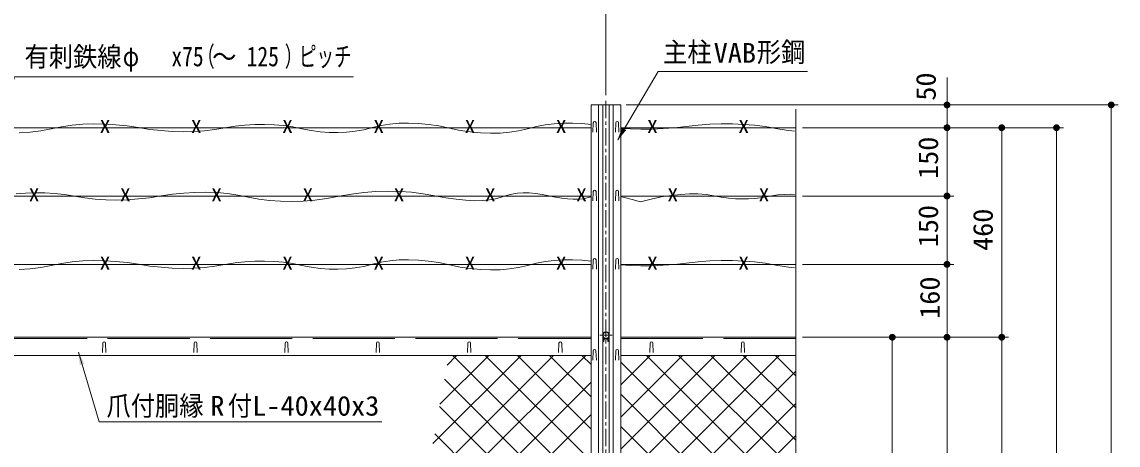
# Model space of a CAD drawing. Units: millimetres, scale not verified. Extents: x -4455 to 4455, y -3150 to 3150.
# Drawn here: x -2787 to -384, y 900 to 1829 of the extents above; entities that cross this region are included whole.
import ezdxf
from ezdxf.enums import TextEntityAlignment as Align

# ---------------------------------------------------------------- set-up
doc = ezdxf.new("R2010")
doc.units = ezdxf.units.MM
doc.header["$LTSCALE"] = 30
doc.linetypes.add('DASHED', pattern=[7.5, 6, -1.5])
doc.linetypes.add('USER1', pattern=[2, 1.25, -0.25, 0.25, -0.25])
for name, color, linetype, lineweight in [('0-0_5寸法', 1, 'Continuous', 18), ('0-1_SUNPOU', 1, 'Continuous', 18), ('0-2_1部材', 3, 'Continuous', 18), ('0-3_2網', 4, 'Continuous', 18), ('0-5_6文字', 3, 'Continuous', 9), ('0-7_8部品', 7, 'Continuous', 9), ('0-A_中心線', 1, 'USER1', 18)]:
    doc.layers.add(name, color=color, linetype=linetype, lineweight=lineweight)
doc.styles.add('ＭＳ ゴシック', font='')
doc.styles.get('ＭＳ ゴシック').set_extended_font_data('MS Gothic')

# ---------------------------------------------------------------- blocks, each defined once
blk = doc.blocks.new('M1')
at = {"layer": '0-1_SUNPOU'}
blk.add_line((-7.5, 0), (-57.86, 0), dxfattribs=at)
for points in [[(0, 0), (-7.5, 0), (-7.44, 0.94)], [(0, 0), (-7.44, -0.94), (-7.5, 0)], [(0, 0), (-7.44, 0.94), (-7.26, 1.87)], [(0, 0), (-7.26, -1.87), (-7.44, -0.94)], [(0, 0), (-7.26, 1.87), (-6.97, 2.76)], [(0, 0), (-6.97, -2.76), (-7.26, -1.87)], [(0, 0), (-6.97, 2.76), (-6.57, 3.61)], [(0, 0), (-6.57, -3.61), (-6.97, -2.76)], [(0, 0), (-6.57, 3.61), (-6.07, 4.41)], [(0, 0), (-6.07, -4.41), (-6.57, -3.61)], [(0, 0), (-6.07, 4.41), (-5.47, 5.13)], [(0, 0), (-5.47, -5.13), (-6.07, -4.41)], [(0, 0), (-5.47, 5.13), (-4.78, 5.78)], [(0, 0), (-4.78, -5.78), (-5.47, -5.13)], [(0, 0), (-4.78, 5.78), (-4.02, 6.33)], [(0, 0), (-4.02, -6.33), (-4.78, -5.78)], [(0, 0), (-4.02, 6.33), (-3.19, 6.79)], [(0, 0), (-3.19, -6.79), (-4.02, -6.33)], [(0, 0), (-3.19, 6.79), (-2.32, 7.13)], [(0, 0), (-2.32, -7.13), (-3.19, -6.79)], [(0, 0), (-2.32, 7.13), (-1.41, 7.37)], [(0, 0), (-1.41, -7.37), (-2.32, -7.13)], [(0, 0), (-1.41, 7.37), (-0.47, 7.49)], [(0, 0), (-0.47, -7.49), (-1.41, -7.37)], [(0, 0), (-0.47, 7.49), (0.47, 7.49)], [(0, 0), (0.47, -7.49), (-0.47, -7.49)], [(0, 0), (0.47, 7.49), (1.41, 7.37)], [(0, 0), (1.41, 7.37), (2.32, 7.13)], [(0, 0), (2.32, 7.13), (3.19, 6.79)], [(0, 0), (3.19, 6.79), (4.02, 6.33)], [(0, 0), (4.02, 6.33), (4.78, 5.78)], [(0, 0), (4.78, 5.78), (5.47, 5.13)], [(0, 0), (5.47, 5.13), (6.07, 4.41)], [(0, 0), (6.07, 4.41), (6.57, 3.61)], [(0, 0), (6.57, 3.61), (6.97, 2.76)], [(0, 0), (6.97, 2.76), (7.26, 1.87)], [(0, 0), (7.26, 1.87), (7.44, 0.94)], [(0, 0), (7.44, 0.94), (7.5, 0)], [(0, 0), (1.41, -7.37), (0.47, -7.49)], [(0, 0), (2.32, -7.13), (1.41, -7.37)], [(0, 0), (3.19, -6.79), (2.32, -7.13)], [(0, 0), (4.02, -6.33), (3.19, -6.79)], [(0, 0), (4.78, -5.78), (4.02, -6.33)], [(0, 0), (5.47, -5.13), (4.78, -5.78)], [(0, 0), (6.07, -4.41), (5.47, -5.13)], [(0, 0), (6.57, -3.61), (6.07, -4.41)], [(0, 0), (6.97, -2.76), (6.57, -3.61)], [(0, 0), (7.26, -1.87), (6.97, -2.76)], [(0, 0), (7.44, -0.94), (7.26, -1.87)], [(0, 0), (7.5, 0), (7.44, -0.94)]]:
    blk.add_solid(points, dxfattribs=at)

msp = doc.modelspace()

# ---------------------------------------------------------------- linework, layer by layer
at = {"layer": '0-0_5寸法'}
for p, q in [((-1507.18, 1667.96), (-1507.18, 1957.69)), ((-759.44, 1676.81), (-759.44, 1706.81)), ((-1459.68, 1646.81), (-744.44, 1646.81)), ((-759.44, 1596.81), (-759.44, 1646.81)), ((-1076.01, 1596.81), (-744.44, 1596.81)), ((-1076.01, 1596.81), (-744.44, 1596.81)), ((-1076.01, 1596.81), (-624.44, 1596.81)), ((-1061.01, 1596.81), (-504.44, 1596.81)), ((-759.44, 1476.81), (-759.44, 1566.81)), ((-759.44, 1566.81), (-759.44, 1536.81)), ((-639.44, 1566.81), (-639.44, 1166.81)), ((-519.44, 1566.81), (-519.44, -33.19)), ((-1076.01, 1446.81), (-744.44, 1446.81)), ((-1076.01, 1446.81), (-744.44, 1446.81)), ((-759.44, 1326.81), (-759.44, 1416.81)), ((-759.44, 1326.81), (-759.44, 1356.81)), ((-1076.01, 1296.81), (-744.44, 1296.81)), ((-1076.01, 1296.81), (-744.44, 1296.81)), ((-759.44, 1136.81), (-759.44, 1296.81)), ((-1076.01, 1136.81), (-864.44, 1136.81)), ((-1076.01, 1136.81), (-624.44, 1136.81)), ((-1076.01, 1136.81), (-744.44, 1136.81)), ((-1076.01, 1136.81), (-864.44, 1136.81)), ((-1076.01, 1136.81), (-624.44, 1136.81)), ((-1076.01, 1136.81), (-744.44, 1136.81)), ((-1076.01, 1136.81), (-624.44, 1136.81)), ((-879.44, 581.81), (-879.44, 1106.81)), ((-759.44, -3.19), (-759.44, 1106.81)), ((-759.44, 1106.81), (-759.44, 1076.81)), ((-639.44, 1106.81), (-639.44, -33.19))]:
    msp.add_line(p, q, dxfattribs=at)
at = {"layer": '0-2_1部材', "color": 7, "lineweight": 9}
for p, q in [((-1539.68, 1646.81), (-1539.68, -318.19)), ((-1539.68, 1646.81), (-1474.68, 1646.81)), ((-1474.68, 1646.81), (-1474.68, -318.19)), ((-3274.68, 1136.81), (-1539.68, 1136.81)), ((-1474.68, 1136.81), (-1091.01, 1136.81)), ((-3274.68, 1096.81), (-1539.68, 1096.81)), ((-1474.68, 1096.81), (-1091.01, 1096.81))]:
    msp.add_line(p, q, dxfattribs=at)
at = {"layer": '0-2_1部材'}
for p, q in [((-1523.18, 1646.81), (-1523.18, -318.19)), ((-1514.18, 1646.81), (-1514.18, -318.19)), ((-1500.18, 1646.81), (-1500.18, -318.19)), ((-1491.18, 1646.81), (-1491.18, -318.19)), ((-1535.66, 1587.25), (-1534.91, 1607.75)), ((-1528.16, 1587.25), (-1528.91, 1607.75)), ((-1486.19, 1587.25), (-1485.44, 1607.75)), ((-1478.69, 1587.25), (-1479.44, 1607.75)), ((-1535.66, 1436.2), (-1534.91, 1456.7)), ((-1528.16, 1436.2), (-1528.91, 1456.7)), ((-1486.19, 1436.2), (-1485.44, 1456.7)), ((-1478.69, 1436.2), (-1479.44, 1456.7)), ((-1535.66, 1286.2), (-1534.91, 1306.7)), ((-1528.16, 1286.2), (-1528.91, 1306.7)), ((-1486.19, 1286.2), (-1485.44, 1306.7)), ((-1478.69, 1286.2), (-1479.44, 1306.7)), ((-2610.93, 1103.31), (-2610.18, 1123.81)), ((-2603.43, 1103.31), (-2604.18, 1123.81)), ((-2410.93, 1103.31), (-2410.18, 1123.81)), ((-2403.43, 1103.31), (-2404.18, 1123.81)), ((-2210.93, 1103.31), (-2210.18, 1123.81)), ((-2203.43, 1103.31), (-2204.18, 1123.81)), ((-2010.93, 1103.31), (-2010.18, 1123.81)), ((-2003.43, 1103.31), (-2004.18, 1123.81)), ((-1810.93, 1103.31), (-1810.18, 1123.81)), ((-1803.43, 1103.31), (-1804.18, 1123.81)), ((-1610.93, 1103.31), (-1610.18, 1123.81)), ((-1603.43, 1103.31), (-1604.18, 1123.81)), ((-1410.93, 1103.31), (-1410.18, 1123.81)), ((-1403.43, 1103.31), (-1404.18, 1123.81)), ((-1210.93, 1103.31), (-1210.18, 1123.81)), ((-1203.43, 1103.31), (-1204.18, 1123.81))]:
    msp.add_line(p, q, dxfattribs=at)
at = {"layer": '0-2_1部材', "color": 4}
msp.add_line((-1091.01, 1637.33), (-1091.01, 595.34), dxfattribs=at)
at = {"layer": '0-2_1部材', "color": 1}
for p, q in [((-3274.68, 1596.81), (-1539.68, 1596.81)), ((-1560.21, 1605.97), (-1539.68, 1604.02)), ((-1474.68, 1596.81), (-1091.01, 1596.81)), ((-3274.68, 1446.81), (-1539.68, 1446.81)), ((-1474.68, 1446.81), (-1091.01, 1446.81)), ((-1560.21, 1305.97), (-1539.68, 1304.02)), ((-3274.68, 1296.81), (-1539.68, 1296.81)), ((-1474.68, 1296.81), (-1091.01, 1296.81))]:
    msp.add_line(p, q, dxfattribs=at)
at = {"layer": '0-2_1部材', "color": 1, "linetype": 'DASHED'}
for p, q in [((-3274.68, 1133.81), (-1539.68, 1133.81)), ((-1474.68, 1133.81), (-1091.01, 1133.81))]:
    msp.add_line(p, q, dxfattribs=at)
at = {"layer": '0-2_1部材', "color": 1}
for points in [[(-2793.5, 1585.45), (-2769.46, 1587.19), (-2746, 1590.24), (-2723.11, 1594.59), (-2700.35, 1598.99), (-2677.26, 1602.23), (-2653.84, 1604.29), (-2630.1, 1605.17), (-2606.04, 1604.88), (-2581.65, 1603.42), (-2556.93, 1600.79), (-2531.89, 1596.98), (-2506.88, 1593.12), (-2482.24, 1590.34), (-2457.97, 1588.63), (-2434.09, 1587.99), (-2410.57, 1588.43), (-2387.43, 1589.94), (-2364.67, 1592.53)], [(-2364.67, 1592.53), (-2342.28, 1596.18), (-2320.21, 1599.83), (-2298.42, 1602.38), (-2276.91, 1603.82), (-2255.67, 1604.17), (-2234.71, 1603.42), (-2214.02, 1601.58), (-2193.6, 1598.63), (-2173.46, 1594.59), (-2153.55, 1590.6), (-2133.81, 1587.84), (-2114.25, 1586.31), (-2094.86, 1586), (-2075.64, 1586.91), (-2056.6, 1589.04), (-2037.74, 1592.4), (-2019.05, 1596.98), (-2000.14, 1601.51), (-1980.6, 1604.7), (-1960.43, 1606.55), (-1939.64, 1607.07), (-1918.23, 1606.25), (-1896.19, 1604.1), (-1873.52, 1600.61), (-1850.23, 1595.78), (-1826.91, 1590.96), (-1804.13, 1587.47), (-1781.9, 1585.32), (-1760.23, 1584.5), (-1739.1, 1585.02), (-1718.52, 1586.87), (-1698.5, 1590.06), (-1679.02, 1594.59), (-1659.72, 1599.23), (-1640.22, 1602.77), (-1620.51, 1605.22), (-1600.61, 1606.57), (-1580.51, 1606.82), (-1560.21, 1605.97)], [(-1474.68, 1595.42), (-1453.55, 1594.05), (-1430.38, 1593.46), (-1406.54, 1593.73), (-1382.01, 1594.86), (-1356.81, 1596.85), (-1330.93, 1599.69), (-1304.93, 1602.49), (-1279.35, 1604.32), (-1254.2, 1605.2), (-1229.48, 1605.12), (-1205.18, 1604.08), (-1181.31, 1602.08), (-1157.87, 1599.12), (-1134.85, 1595.21), (-1112.28, 1591.39), (-1093.47, 1589.12)], [(-2268.35, 1440.24), (-2291.24, 1444.59), (-2314.01, 1448.99), (-2337.1, 1452.23), (-2360.51, 1454.29), (-2384.25, 1455.17), (-2408.31, 1454.88), (-2432.7, 1453.42), (-2457.42, 1450.79), (-2482.46, 1446.98), (-2507.47, 1443.12), (-2532.11, 1440.34), (-2556.38, 1438.63), (-2580.27, 1437.99), (-2603.78, 1438.43), (-2626.92, 1439.94), (-2649.69, 1442.53), (-2672.08, 1446.18), (-2694.14, 1449.83), (-2715.93, 1452.38), (-2737.44, 1453.82), (-2758.68, 1454.17), (-2779.65, 1453.42), (-2800.34, 1451.58)], [(-1539.68, 1445.06), (-1548.44, 1442.5), (-1557.84, 1440.8), (-1568.09, 1439.9), (-1579.21, 1439.8), (-1591.18, 1440.51), (-1604.02, 1442.02), (-1617.72, 1444.33), (-1632.28, 1447.44), (-1647.02, 1450.47), (-1661.29, 1452.52), (-1675.09, 1453.6), (-1688.4, 1453.7), (-1701.24, 1452.83), (-1713.6, 1450.99), (-1725.48, 1448.17), (-1736.88, 1444.39), (-1748.92, 1440.69), (-1762.72, 1438.17), (-1778.27, 1436.81), (-1795.58, 1436.62), (-1814.65, 1437.59), (-1835.47, 1439.73), (-1858.04, 1443.04), (-1882.38, 1447.52), (-1907.71, 1451.92), (-1933.29, 1455.02), (-1959.13, 1456.82), (-1985.21, 1457.3), (-2011.54, 1456.48), (-2038.12, 1454.36), (-2064.95, 1450.92), (-2092.02, 1446.18), (-2118.94, 1441.44), (-2145.28, 1437.99), (-2171.04, 1435.85), (-2196.23, 1435), (-2220.85, 1435.45), (-2244.89, 1437.19), (-2268.35, 1440.24)], [(-1431.35, 1434.43), (-1449.7, 1439.45), (-1466.69, 1443.41), (-1474.68, 1444.89)], [(-1093.47, 1450.37), (-1102.3, 1450.57), (-1116.73, 1450.23), (-1130.48, 1449.22), (-1143.56, 1447.54), (-1155.96, 1445.19), (-1168.31, 1442.87), (-1181.22, 1441.29), (-1194.7, 1440.44), (-1208.73, 1440.33), (-1223.32, 1440.96), (-1238.48, 1442.33), (-1254.19, 1444.43), (-1270.47, 1447.27), (-1287.47, 1449.88), (-1305.36, 1451.28), (-1324.13, 1451.48), (-1343.8, 1450.48), (-1364.36, 1448.27), (-1385.8, 1444.86), (-1408.13, 1440.25), (-1431.35, 1434.43)], [(-2793.5, 1285.45), (-2769.46, 1287.19), (-2746, 1290.24), (-2723.11, 1294.59), (-2700.35, 1298.99), (-2677.26, 1302.23), (-2653.84, 1304.29), (-2630.1, 1305.17), (-2606.04, 1304.88), (-2581.65, 1303.42), (-2556.93, 1300.79), (-2531.89, 1296.98), (-2506.88, 1293.12), (-2482.24, 1290.34), (-2457.97, 1288.63), (-2434.09, 1287.99), (-2410.57, 1288.43), (-2387.43, 1289.94), (-2364.67, 1292.53)], [(-2364.67, 1292.53), (-2342.28, 1296.18), (-2320.21, 1299.83), (-2298.42, 1302.38), (-2276.91, 1303.82), (-2255.67, 1304.17), (-2234.71, 1303.42), (-2214.02, 1301.58), (-2193.6, 1298.63), (-2173.46, 1294.59), (-2153.55, 1290.6), (-2133.81, 1287.84), (-2114.25, 1286.31), (-2094.86, 1286), (-2075.64, 1286.91), (-2056.6, 1289.04), (-2037.74, 1292.4), (-2019.05, 1296.98), (-2000.14, 1301.51), (-1980.6, 1304.7), (-1960.43, 1306.55), (-1939.64, 1307.07), (-1918.23, 1306.25), (-1896.19, 1304.1), (-1873.52, 1300.61), (-1850.23, 1295.78), (-1826.91, 1290.96), (-1804.13, 1287.47), (-1781.9, 1285.32), (-1760.23, 1284.5), (-1739.1, 1285.02), (-1718.52, 1286.87), (-1698.5, 1290.06), (-1679.02, 1294.59), (-1659.72, 1299.23), (-1640.22, 1302.77), (-1620.51, 1305.22), (-1600.61, 1306.57), (-1580.51, 1306.82), (-1560.21, 1305.97)], [(-1474.68, 1295.42), (-1453.55, 1294.05), (-1430.38, 1293.46), (-1406.54, 1293.73), (-1382.01, 1294.86), (-1356.81, 1296.85), (-1330.93, 1299.69), (-1304.93, 1302.49), (-1279.35, 1304.32), (-1254.2, 1305.2), (-1229.48, 1305.12), (-1205.18, 1304.08), (-1181.31, 1302.08), (-1157.87, 1299.12), (-1134.85, 1295.21), (-1112.28, 1291.39), (-1093.47, 1289.12)]]:
    msp.add_lwpolyline(points, dxfattribs=at)
at = {"layer": '0-2_1部材'}
for centre in [(-1531.91, 1607.75), (-1482.44, 1607.75), (-1531.91, 1456.7), (-1482.44, 1456.7), (-1531.91, 1306.7), (-1482.44, 1306.7), (-2607.18, 1123.81), (-2407.18, 1123.81), (-2207.18, 1123.81), (-2007.18, 1123.81), (-1807.18, 1123.81), (-1607.18, 1123.81), (-1407.18, 1123.81), (-1207.18, 1123.81)]:
    msp.add_arc(centre, 3, 0, 180, dxfattribs=at)
at = {"layer": '0-3_2網', "color": 1}
for p, q in [((-1462.83, 1646.81), (-384.44, 1646.81)), ((-399.44, -288.19), (-399.44, 1616.81))]:
    msp.add_line(p, q, dxfattribs=at)
at = {"layer": '0-3_2網'}
for p, q in [((-1917.28, 731.11), (-1551.58, 1096.81)), ((-1901.83, 817.27), (-1622.3, 1096.81)), ((-1886.38, 903.43), (-1693.01, 1096.81)), ((-1870.93, 989.59), (-1763.72, 1096.81)), ((-1855.48, 1075.75), (-1834.43, 1096.81)), ((-1539.68, 793.77), (-1842.71, 1096.81)), ((-1539.68, 864.48), (-1772, 1096.81)), ((-1539.68, 935.2), (-1701.29, 1096.81)), ((-1539.68, 1005.91), (-1630.58, 1096.81)), ((-1539.68, 1076.62), (-1559.87, 1096.81)), ((-1474.68, 1032.3), (-1410.16, 1096.81)), ((-1474.68, 961.58), (-1339.45, 1096.81)), ((-1474.68, 890.87), (-1268.74, 1096.81)), ((-1474.68, 820.16), (-1198.03, 1096.81)), ((-1474.68, 749.45), (-1127.32, 1096.81)), ((-1091.01, 698.66), (-1474.68, 1082.33)), ((-1091.01, 769.37), (-1418.45, 1096.81)), ((-1091.01, 840.08), (-1347.74, 1096.81)), ((-1091.01, 910.79), (-1277.02, 1096.81)), ((-1091.01, 981.51), (-1206.31, 1096.81)), ((-1091.01, 1052.22), (-1135.6, 1096.81)), ((-1474.68, 678.74), (-1091.01, 1062.41)), ((-1932.73, 644.95), (-1539.68, 1038.01)), ((-1539.68, 723.06), (-1861.09, 1044.48)), ((-1091.01, 627.95), (-1474.68, 1011.62)), ((-1474.68, 608.03), (-1091.01, 991.7)), ((-1948.18, 558.79), (-1539.68, 967.3)), ((-1539.68, 652.35), (-1871.84, 984.52)), ((-1129.11, 595.34), (-1474.68, 940.91)), ((-1539.68, 581.64), (-1882.59, 924.56)), ((-1460.19, 551.81), (-1091.01, 920.99))]:
    msp.add_line(p, q, dxfattribs=at)
at = {"layer": '0-5_6文字', "color": 7}
for points in [[(-2060.73, 1708.74), (-2803.78, 1708.74), (-2909.73, 1298.74)], [(-1065.17, 1720.45), (-1392.96, 1720.45), (-1481.35, 1570.17)], [(-1998.67, 950.78), (-2618.03, 950.78), (-2663.39, 1104.03)]]:
    msp.add_lwpolyline(points, dxfattribs=at)
for points in [[(-1482.36, 1568.44), (-1471.64, 1596.94), (-1462.66, 1591.66)], [(-2663.95, 1105.95), (-2650.44, 1078.66), (-2660.43, 1075.7)]]:
    msp.add_solid(points, dxfattribs=at)
at = {"layer": '0-7_8部品', "color": 1, "linetype": 'USER1', "lineweight": 18}
msp.add_line((-1520.61, 1141.26), (-1493.73, 1141.26), dxfattribs=at)
at = {"layer": '0-7_8部品'}
for p, q in [((-1513.43, 1138.5), (-1513.43, 1127.58)), ((-1512.6, 1137.08), (-1513.43, 1137.08)), ((-1511.43, 1132.58), (-1513.43, 1132.58)), ((-1511.43, 1132.81), (-1502.93, 1132.81)), ((-1502.93, 1135.04), (-1502.93, 1127.58)), ((-1502.93, 1132.58), (-1500.93, 1132.58)), ((-1501.75, 1137.08), (-1500.93, 1137.08)), ((-1500.93, 1138.5), (-1500.93, 1127.58)), ((-1535.7, 1086.66), (-1534.95, 1107.16)), ((-1528.2, 1086.66), (-1528.95, 1107.16)), ((-1502.93, 1127.58), (-1500.93, 1127.58)), ((-1486.15, 1086.66), (-1485.4, 1107.16)), ((-1478.65, 1086.66), (-1479.4, 1107.16))]:
    msp.add_line(p, q, dxfattribs=at)
at = {"layer": '0-7_8部品', "color": 3, "lineweight": 18}
msp.add_lwpolyline([(-1499.34, 1141.26), (-1503.26, 1148.05), (-1511.1, 1148.05), (-1515.02, 1141.26), (-1511.1, 1134.47), (-1503.26, 1134.47)], close=True, dxfattribs=at)
at = {"layer": '0-7_8部品'}
msp.add_lwpolyline([(-1511.43, 1135.04), (-1511.43, 1127.58), (-1513.43, 1127.58)], dxfattribs=at)
at = {"layer": '0-7_8部品', "color": 3, "lineweight": 18}
msp.add_circle((-1507.18, 1141.26), 6.8, dxfattribs=at)
at = {"layer": '0-7_8部品'}
for centre in [(-1531.95, 1107.16), (-1482.4, 1107.16)]:
    msp.add_arc(centre, 3, 0, 180, dxfattribs=at)
at = {"layer": '0-A_中心線'}
msp.add_line((-1507.18, 1655.44), (-1507.18, -341.03), dxfattribs=at)

# ---------------------------------------------------------------- block references
at = {"layer": '0-0_5寸法'}
for p, rotation in [((-759.44, 1646.81), 270), ((-759.44, 1596.81), 90), ((-759.44, 1596.81), 90), ((-639.44, 1596.81), 90), ((-519.44, 1596.81), 90), ((-759.44, 1446.81), 270), ((-759.44, 1446.81), 90), ((-759.44, 1296.81), 270), ((-759.44, 1296.81), 270), ((-639.44, 1136.81), 270), ((-879.44, 1136.81), 90), ((-759.44, 1136.81), 90), ((-759.44, 1136.81), 90), ((-639.44, 1136.81), 90)]:
    msp.add_blockref('M1', p, dxfattribs=dict(at, rotation=rotation))
at = {"layer": '0-3_2網', "rotation": 90}
msp.add_blockref('M1', (-399.44, 1646.81), dxfattribs=at)

# ---------------------------------------------------------------- texts
at = {"layer": '0-0_5寸法', "color": 3, "style": 'ＭＳ ゴシック', "width": 1.05}
for s, p in [('50', (-771.14, 1656.17)), ('150', (-766.11, 1484.31)), ('150', (-766.11, 1334.31)), ('460', (-646.11, 1326.31)), ('160', (-762.64, 1177.24))]:
    msp.add_text(s, height=43.33, rotation=90, dxfattribs=at).set_placement(p, align=Align.BOTTOM_LEFT)
at = {"layer": '0-2_1部材', "color": 1, "style": 'ＭＳ ゴシック', "width": 1.2}
for p in [(-2617, 1576.53), (-2417, 1576.53), (-2217, 1576.53), (-2017, 1576.53), (-1817, 1576.53), (-1617, 1576.53), (-1417, 1576.53), (-1217, 1576.53), (-2772.49, 1426.53), (-2572.49, 1426.53), (-2372.49, 1426.53), (-2172.49, 1426.53), (-1972.49, 1426.53), (-1772.49, 1426.53), (-1572.49, 1426.53), (-1372.49, 1426.53), (-1172.49, 1426.53), (-2617, 1276.53), (-2417, 1276.53), (-2217, 1276.53), (-2017, 1276.53), (-1817, 1276.53), (-1617, 1276.53), (-1417, 1276.53), (-1217, 1276.53)]:
    msp.add_text('X', height=28.81, dxfattribs=at).set_placement(p, align=Align.BOTTOM_LEFT)
at = {"layer": '0-5_6文字', "style": 'ＭＳ ゴシック'}
for s, height, width, p in [('有刺鉄線', 43.33, 0.9, (-2781.87, 1717.98)), ('（\u3000\u3000\u3000\u3000）', 43.33, 0.65, (-2403.32, 1718.63)), ('ピッチ', 43.33, 0.65, (-2180.04, 1718.63)), ('主柱', 43.33, 0.9, (-1381.77, 1728.09)), ('VAB', 43.33, 1.05, (-1270.97, 1726.37)), ('形鋼', 43.33, 0.9, (-1176.5, 1728.09)), ('φ   x75 \u3000 125', 43.3, 0.8, (-2566.3, 1718.63)), ('～', 43.33, 0.9, (-2370.32, 1717.98)), ('爪付胴縁  付', 43.33, 0.9, (-2602.09, 951.7)), ('R', 43.33, 1.05, (-2374.67, 951.7)), ('L-40x40x3', 43.33, 1.05, (-2282.47, 951.7))]:
    msp.add_text(s, height=height, dxfattribs=dict(at, width=width)).set_placement(p, align=Align.BOTTOM_LEFT)

doc.saveas('drawing.dxf')
